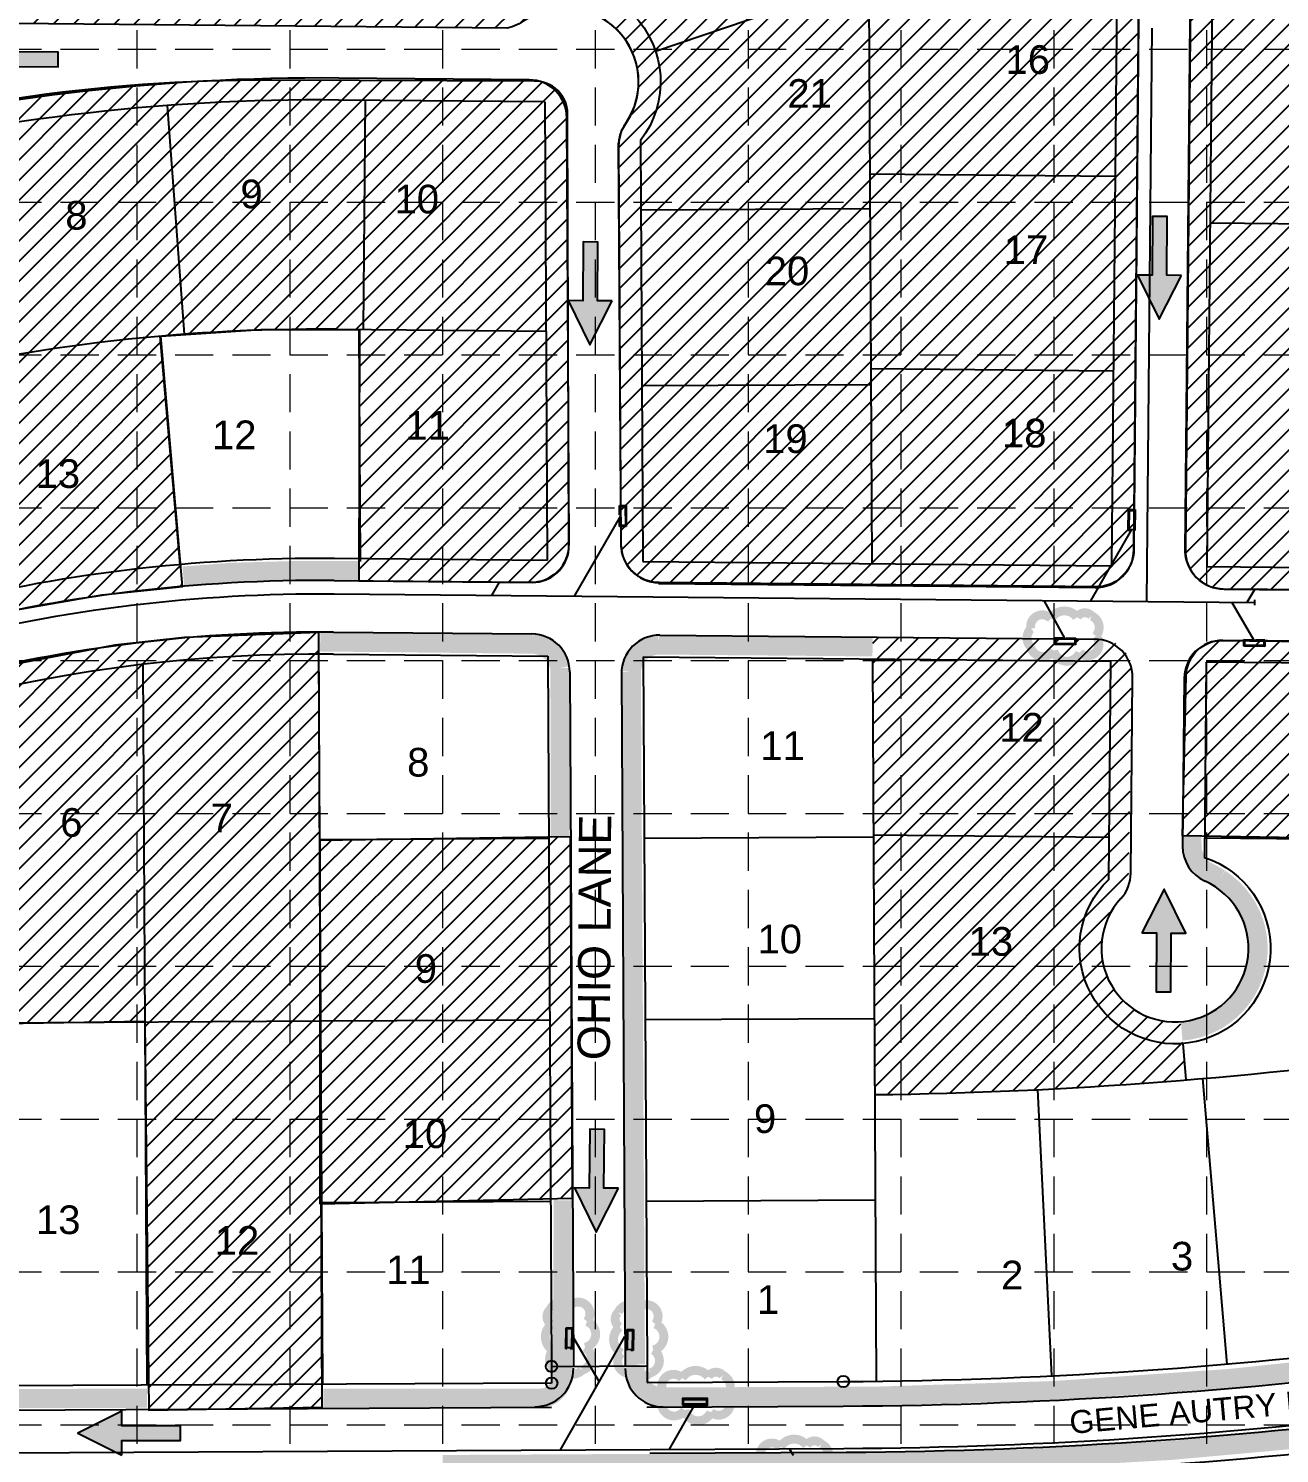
# Model space of a CAD drawing. Header units: feet. Extents: x 715 to 5843, y 11803 to 15011.
# Drawn here: x 3063 to 3718, y 13072 to 13818 of the extents above; entities that cross this region are included whole.
import ezdxf

# ---------------------------------------------------------------- set-up
doc = ezdxf.new("R2010")
doc.units = ezdxf.units.FT
doc.header["$LTSCALE"] = 20
doc.header["$MEASUREMENT"] = 0
for name, pattern in [('HIDDEN', [0.375, 0.25, -0.125]), ('PHANTOM', [2.5, 1.25, -0.25, 0.25, -0.25, 0.25, -0.25]), ('PROPERTY', [2.6, 2, -0.15, 0.1, -0.1, 0.1, -0.15])]:
    doc.linetypes.add(name, pattern=pattern)
doc.layers.get('0').update_dxf_attribs({"linetype": 'CONTINUOUS'})
for name, color, linetype in [('ARROWS', 252, 'CONTINUOUS'), ('BOUNDARY', 6, 'PHANTOM'), ('EROSION BLANKET', 84, 'CONTINUOUS'), ('EXCURB', 1, 'CONTINUOUS'), ('FUTLOTNUMBER', 1, 'CONTINUOUS'), ('GRID', 254, 'HIDDEN'), ('LEGEND', 7, 'CONTINUOUS'), ('LL', 2, 'PROPERTY'), ('LOTNO', 2, 'CONTINUOUS'), ('PC', 7, 'CONTINUOUS'), ('PROPCURB', 3, 'CONTINUOUS'), ('PROPROW', 4, 'PHANTOM'), ('PROW', 4, 'PHANTOM'), ('SODDED LOT', 2, 'CONTINUOUS'), ('STNAME', 4, 'CONTINUOUS'), ('STORM', 5, 'CONTINUOUS'), ('TEXT140', 4, 'CONTINUOUS')]:
    doc.layers.add(name, color=color, linetype=linetype)
doc.styles.get("Standard").update_dxf_attribs({"font": 'ARIAL.TTF'})
pattern_1 = [(45, (0, 0), (-5.303300858899106, 5.303300858899107), [])]

# ---------------------------------------------------------------- blocks, each defined once
blk = doc.blocks.new('PC')
at = {"layer": 'PC'}
blk.add_circle((0, 0), 0.03, dxfattribs=at)
blk = doc.blocks.new('arrow')
blk.add_lwpolyline([(-67.00679329302966, -25.35842018353742), (-59.3270347441985, -25.41938721699262), (-59.57091179542658, -56.1384215279777), (-51.89114823905948, -56.19938584448118), (-51.64727869913713, -25.48035696739953), (-43.96752265407486, -25.54132400085473), (-55.30425519266737, -2.410587189246144), (-67.00678578172392, -25.35840795725562)], close=True)
at = {"color": 254}
for points in [[(-43.96751955730906, -25.54132267721434), (-67.00679354271597, -25.35841771446121), (-55.30425158724847, -2.410596210431322), (-67.00679354271597, -25.35841771446121)], [(-59.57090883123692, -56.13841801592571), (-51.89115083610795, -56.19938633684342), (-59.32703554756517, -25.41938603537892), (-51.64727755243712, -25.48035435629663)]]:
    blk.add_solid(points, dxfattribs=at)

msp = doc.modelspace()

# ---------------------------------------------------------------- hatches: boundary and pattern name
at = {"layer": 'SODDED LOT'}
h = msp.add_hatch(dxfattribs=at)
h.set_pattern_fill('ANSI31', color=256, scale=60, style=0)
h.set_pattern_definition(pattern_1)
edge = h.paths.add_edge_path()
edge.add_line((2348.890139973715, 14089.91231018335), (3627.990990770748, 14078.06944525798))
edge.add_arc((3626.661402512569, 14058.72962431951), 19.38547081885472, 3.6113780607013837, 86.06717576709741, ccw=False)
edge.add_line((3646.008378429542, 14059.95069013949), (3641.459398652987, 13545.14914933552))
edge.add_arc((3621.742323883485, 13545.32337681401), 19.7178445241965, 273.7239330949757, 359.4937261482505, ccw=False)
edge.add_line((3623.022980992042, 13525.64716503301), (3392.853004451063, 13527.84190383049))
edge.add_arc((3393.043719939686, 13547.8429078647), 20.00191327783399, 183.0830791537402, 269.4536843544603, ccw=False)
edge.add_line((3373.07075747956, 13546.76712659496), (3371.586216604213, 13757.58481317569))
edge.add_line((3371.586216604213, 13757.58481317569), (3373.107719655811, 13764.23630523262))
edge.add_line((3373.107719655811, 13764.23630523262), (3377.839517439403, 13772.1364998601))
edge.add_arc((3343.465537584841, 13789.81242140416), 38.65240863741307, 332.7866899775915, 482.307731778854)
edge.add_arc((3309.591938680058, 13838.63644808184), 20.8719508046292, 280.62552635983246, 309.283295481438, ccw=False)
edge.add_line((3313.440502008678, 13818.12238240249), (2352.11212874113, 13827.08739607966))
edge.add_arc((2353.048856153353, 13847.17660570701), 20.11103681306336, 183.6401238124446, 267.330323989883, ccw=False)
edge.add_line((2332.978393116282, 13845.89976774785), (2331.417521398835, 14072.08821357773))
edge.add_arc((2351.532224915507, 14069.87282517872), 20.23633473043252, 104.2490920692789, 173.7149028950437, ccw=False)
edge.add_line((2346.551295289253, 14089.48658523079), (2348.160108791759, 14089.81095180713))
edge.add_line((2348.160108791759, 14089.81095180713), (2348.890139973715, 14089.91231018335))
h = msp.add_hatch(dxfattribs=at)
h.set_pattern_fill('ANSI31', color=256, scale=60, style=0)
h.set_pattern_definition(pattern_1)
edge = h.paths.add_edge_path()
edge.add_line((3783.318802241134, 13116.09709140125), (3763.694293142835, 13276.31183727203))
edge.add_line((3763.694293142835, 13276.31183727203), (3819.297062654441, 13284.15909124068))
edge.add_line((3819.297062654441, 13284.15909124068), (3818.642911097784, 13392.71272582859))
edge.add_line((3818.642911097784, 13392.71272582859), (3666.880013163267, 13395.32849362849))
edge.add_line((3666.880013163267, 13395.32849362849), (3668.842467833238, 13479.03251948378))
edge.add_arc((3687.854077645802, 13478.58678916103), 19.01683420514062, 96.77963729488141, 178.6569370612253, ccw=False)
edge.add_line((3685.609120122193, 13497.47064864216), (3849.909866490525, 13495.7856428735))
edge.add_arc((3849.719570133039, 13477.23031555795), 18.55630309330961, 9.141856019741908, 89.41241694515787, ccw=False)
edge.add_arc((3906.349056093177, 13484.04036948427), 38.50304503449264, 185.7564236737695, 442.5349031322921)
edge.add_line((3911.351456604578, 13522.21707004956), (3688.75165713131, 13524.23089118941))
edge.add_arc((3688.937969682542, 13544.82514145469), 20.5950930164413, 181.9693333349605, 269.48166932503295, ccw=False)
edge.add_line((3668.355040884402, 13544.11739966096), (3671.343750565917, 13859.04380630758))
edge.add_arc((3689.591467515575, 13858.87063210827), 18.24853865870189, 85.78143548123302, 179.4562688083276, ccw=False)
edge.add_line((3690.933854383162, 13877.06972990667), (3938.933625198093, 13874.62763811499))
edge.add_arc((3942.343394368014, 14220.89716637441), 346.2863161125351, 269.43581790384, 284.9172375647481)
edge.add_arc((4036.693366476679, 13866.73273759294), 20.23020445782717, 39.39301264192977, 104.91723756474869, ccw=False)
edge.add_line((4052.327490501368, 13879.57155912711), (4074.935633092173, 13835.4294301833))
edge.add_arc((4741.052597795424, 14176.59257026055), 748.4010280677331, 207.120027838615, 225.3507538985793)
edge.add_arc((3989.932139648128, 13416.2189161528), 320.4067359892878, -0.5623504278128166, 45.35075389857951, ccw=False)
edge.add_arc((5344.984529033945, 13402.9188307541), 1034.710923201909, 179.4376495721872, 188.1189753960126)
edge.add_arc((4291.011566298985, 13252.56011979174), 29.93303049273884, -51.73471997487451, 8.118975396013411, ccw=False)
edge.add_line((4309.549192685372, 13229.05814705672), (4206.079991316692, 13205.57342858707))
edge.add_line((4206.079991316692, 13205.57342858707), (4158.526666317826, 13192.73173506911))
edge.add_line((4158.526666317826, 13192.73173506911), (4157.338913293068, 13195.60938859309))
edge.add_line((4157.338913293068, 13195.60938859309), (4157.412386428769, 13196.92032486063))
edge.add_line((4157.412386428769, 13196.92032486063), (4146.926709605439, 13356.91305115238))
edge.add_line((4146.926709605439, 13356.91305115238), (4013.37213923916, 13321.60430098894))
edge.add_line((4013.37213923916, 13321.60430098894), (3937.764785677566, 13306.15672588187))
edge.add_line((3937.764785677566, 13306.15672588187), (3846.70483595453, 13289.60577550301))
edge.add_line((3846.70483595453, 13289.60577550301), (3875.402525283309, 13127.95794923027))
edge.add_line((3875.402525283309, 13127.95794923027), (3799.243295973181, 13117.47567406618))
edge.add_line((3799.243295973181, 13117.47567406618), (3783.318802241134, 13116.09709140125))
h = msp.add_hatch(dxfattribs=at)
h.set_pattern_fill('ANSI31', color=256, scale=60, style=0)
h.set_pattern_definition(pattern_1)
edge = h.paths.add_edge_path()
edge.add_line((2511.362743873055, 13587.56531888243), (2684.43420480987, 13684.86624589865))
edge.add_arc((2655.125511877673, 13736.99831143466), 59.805950694262, 299.3447327058399, 450.0810345401574)
edge.add_line((2655.040927181581, 13796.80420231402), (2349.679430962147, 13798.82027256683))
edge.add_arc((2349.579187356294, 13783.63700331965), 15.18360015980454, 89.62172493983718, 185.1987077784422)
edge.add_line((2334.458045809617, 13782.2612154951), (2334.458045809617, 13661.42485374783))
edge.add_arc((2513.93151036172, 13661.42485374783), 179.4734645521025, 180, 203.0479549640151)
edge.add_line((2348.784066424174, 13591.16073602598), (2521.008668629082, 13281.64969906898))
edge.add_arc((2537.041900129057, 13290.5712449508), 18.34825586406792, 209.0933525491433, 305.6630060278554)
edge.add_line((2547.739240714283, 13275.66401859386), (2813.53338528431, 13424.82561005794))
edge.add_line((2813.53338528431, 13424.82561005794), (2877.298441110201, 13457.10465677531))
edge.add_line((2877.298441110201, 13457.10465677531), (2824.380561967715, 13576.76923067204))
edge.add_line((2824.380561967715, 13576.76923067204), (2884.075529448077, 13601.45319594272))
edge.add_line((2884.075529448077, 13601.45319594272), (2924.337416557799, 13615.0657914633))
edge.add_line((2924.337416557799, 13615.0657914633), (2969.379983271174, 13628.35715927947))
edge.add_line((2969.379983271174, 13628.35715927947), (3027.446885332203, 13641.64852709565))
edge.add_line((3027.446885332203, 13641.64852709565), (3052.138897513738, 13512.803593135))
edge.add_line((3052.138897513738, 13512.803593135), (3101.251552572641, 13521.48368621693))
edge.add_line((3101.251552572641, 13521.48368621693), (3143.36827914539, 13525.8079889672))
edge.add_line((3143.36827914539, 13525.8079889672), (3131.971971615669, 13656.82294619832))
edge.add_line((3131.971971615669, 13656.82294619832), (3184.340719911837, 13660.34923401285))
edge.add_line((3184.340719911837, 13660.34923401285), (3235.98552845286, 13660.34641644277))
edge.add_line((3235.98552845286, 13660.34641644277), (3235.714196750108, 13528.78895339403))
edge.add_line((3235.714196750108, 13528.78895339403), (3326.374481192019, 13527.97185807145))
edge.add_arc((3326.547095203626, 13547.12413438318), 19.15305415639288, 269.4836234390386, 355.4455929726517)
edge.add_line((3345.639671311445, 13545.60327242859), (3344.955965054345, 13773.27032466117))
edge.add_arc((3327.858305487737, 13773.21897872985), 17.09773666484202, 0.1720642702221875, 91.46042369001015)
edge.add_line((3327.422545015586, 13790.31116150067), (3190.077377510352, 13790.79803266702))
edge.add_arc((3186.893437631134, 12892.61636518739), 898.1873107930475, 89.7968945929506, 107.0501639583779)
edge.add_arc((3371.119024357083, 12291.92313286622), 1526.49569539489, 107.0501639583779, 116.1096944331142)
edge.add_line((2699.321839935561, 13662.64471329838), (2470.413239960631, 13534.10810553704))
edge.add_arc((2458.139898511197, 13570.57241371006), 38.47441592631453, 34.71315733223929, 288.60246425798414, ccw=False)
edge.add_arc((2504.330993590137, 13606.47059956226), 20.19401959216803, 223.8435427741522, 281.6312338150191)
edge.add_line((2508.402348045776, 13586.69125427013), (2510.379204051962, 13587.30368031363))
edge.add_line((2510.379204051962, 13587.30368031363), (2511.362743873055, 13587.56531888243))
h = msp.add_hatch(dxfattribs=at)
h.set_pattern_fill('ANSI31', color=256, scale=60, style=0)
h.set_pattern_definition(pattern_1)
edge = h.paths.add_edge_path()
edge.add_line((2941.669969917493, 13295.87921885897), (2882.980275867441, 13429.4169393619))
edge.add_line((2882.980275867441, 13429.4169393619), (2855.640109884647, 13416.80250511469))
edge.add_line((2855.640109884647, 13416.80250511469), (2559.842792977528, 13251.45834820167))
edge.add_arc((2569.259801728291, 13234.61151204022), 19.30015394919524, 119.2042246931498, 198.9878033711381)
edge.add_line((2551.009810490563, 13228.33188129586), (2593.07160141784, 13153.06576107344))
edge.add_arc((2422.683489437205, 13057.84590489587), 195.1894713215952, -7.494349082810572, 29.198247106536712, ccw=False)
edge.add_arc((2631.176475035884, 13030.41820180835), 15.09986255083009, 172.5056509171876, 251.0294181727263)
edge.add_arc((2640.004773711225, 13235.02067640843), 219.3128394330803, 266.408838618391, 294.9232923113434)
edge.add_line((2732.424194867504, 13036.1318327461), (2768.794976295932, 13048.89166843864))
edge.add_line((2768.794976295932, 13048.89166843864), (2820.258358081715, 13064.29087525937))
edge.add_line((2820.258358081715, 13064.29087525937), (2854.807276474952, 13072.64726908419))
edge.add_line((2854.807276474952, 13072.64726908419), (2920.57092191626, 13084.64784378734))
edge.add_line((2920.57092191626, 13084.64784378734), (2948.755352134365, 13089.0828226675))
edge.add_line((2948.755352134365, 13089.0828226675), (2993.338128927942, 13092.91422366283))
edge.add_line((2993.338128927942, 13092.91422366283), (3032.817230091438, 13093.65193271269))
edge.add_line((3032.817230091438, 13093.65193271269), (3027.961723701679, 13296.68501918571))
edge.add_line((3027.961723701679, 13296.68501918571), (3123.621227084332, 13298.34093477909))
edge.add_line((3123.621227084332, 13298.34093477909), (3125.691748178047, 13094.66489858673))
edge.add_line((3125.691748178047, 13094.66489858673), (3216.381925732996, 13096.32081418011))
edge.add_line((3216.381925732996, 13096.32081418011), (3215.553679694109, 13297.09900426293))
edge.add_line((3215.553679694109, 13297.09900426293), (3214.776082741089, 13501.64777042914))
edge.add_line((3214.776082741089, 13501.64777042914), (3144.377350317111, 13499.16390939684))
edge.add_line((3144.377350317111, 13499.16390939684), (3107.935652648193, 13495.02415748667))
edge.add_line((3107.935652648193, 13495.02415748667), (3041.678000013038, 13482.60487704064))
edge.add_line((3041.678000013038, 13482.60487704064), (3007.306861039237, 13473.91138814308))
edge.add_line((3007.306861039237, 13473.91138814308), (3028.069376510022, 13297.2524876856))
edge.add_line((3028.069376510022, 13297.2524876856), (2942.486108305558, 13296.68202860694))
edge.add_line((2942.486108305558, 13296.68202860694), (2941.669969917493, 13295.87921885897))
h = msp.add_hatch(dxfattribs=at)
h.set_pattern_fill('ANSI31', color=256, scale=60, style=0)
h.set_pattern_definition(pattern_1)
edge = h.paths.add_edge_path()
edge.add_line((3638.772104790844, 13367.45124693354), (3640.318948189488, 13481.47809616477))
edge.add_arc((3623.767342570268, 13481.6959505356), 16.5530392708128, 359.2459090948311, 456.8019455454691)
edge.add_line((3621.806838910248, 13498.13248102413), (3504.732059751957, 13499.47006062977))
edge.add_line((3504.732059751957, 13499.47006062977), (3505.908795566495, 13259.76793081836))
edge.add_line((3505.908795566495, 13259.76793081836), (3591.043591872571, 13262.448453299))
edge.add_line((3591.043591872571, 13262.448453299), (3669.328428327477, 13267.57554108171))
edge.add_line((3669.328428327477, 13267.57554108171), (3665.952273819858, 13297.61372982821))
edge.add_line((3665.952273819858, 13297.61372982821), (3654.473243210021, 13298.62627553829))
edge.add_arc((3664.377846639082, 13337.08927397285), 39.71779724083427, 130.1425785184681, 255.5595021578512, ccw=False)
h = msp.add_hatch(dxfattribs=at)
h.set_pattern_fill('ANSI31', color=256, scale=60, style=0)
h.set_pattern_definition(pattern_1)
h.paths.add_polyline_path([(3215.273549263744, 13202.7255325576), (3347.44856186361, 13205.57728420928), (3346.497660057765, 13394.74468816526), (3215.273549263744, 13392.84352039747)])

# ---------------------------------------------------------------- linework, layer by layer
at = {"layer": 'BOUNDARY', "color": 7, "linetype": 'Continuous'}
for p, q in [((3336.540659225075, 13117.59914226084), (3386.539952373537, 13117.86500811835)), ((3336.540659225074, 13117.59914226084), (3336.587185750139, 13108.84926595986)), ((3386.539952373537, 13117.86500811835), (3386.586478898601, 13109.11513181737))]:
    msp.add_line(p, q, dxfattribs=at)
for points in [[(3386.5864788986, 13109.11513181737), (3489.345207569712, 13109.66154029226, 0.06599101521495991), (4140.227876954015, 13199.4663915705, -0.001660633795118424), (4155.322571224649, 13203.5721964622)], [(3386.444275168251, 13096.25389344217), (3489.203003839363, 13096.80030191706, 0.06599101521495991), (4140.085673223666, 13186.60515319529, -0.001660633795118424), (4155.180367494299, 13190.710958087)], [(3388.051292289376, 13072.11899033934), (3490.810020960488, 13072.66539881423, 0.06599101521495991), (4141.692690344791, 13162.47025009246, -0.001660633795118424), (4156.787384615424, 13166.57605498417)], [(3336.587185750139, 13108.84926595986), (3050.121235585343, 13107.32601411583, 0.0933221234620989), (2715.879549191004, 13042.55150198337, -0.1143986616178532), (2626.553479126938, 13029.07669432578)], [(3336.44498201979, 13095.98802758466), (3049.979031854994, 13094.46477574063, 0.0933221234620989), (2715.737345460655, 13029.69026360817, -0.1143986616178532), (2626.411275396589, 13016.21545595058)]]:
    msp.add_lwpolyline(points, format="xyb", dxfattribs=at)
at = {"layer": 'EROSION BLANKET', "const_width": 10}
for points in [[(3235.713595127709, 13534.18170837645), (3204.083974231493, 13534.18170837645), (3168.804836649295, 13533.20880637167), (3143.744443551484, 13531.26300236212)], [(3032.793954824803, 13100.73518031076), (3124.759459065222, 13100.89934084108)]]:
    msp.add_lwpolyline(points, dxfattribs=at)
for points in [[(3341.041659309223, 13394.73939904248), (3341.173038600995, 13438.74022931844), (3340.906031059247, 13483.11095217147, 0.3585546477032627), (3326.327253833551, 13495.62961375155), (3215.409628730522, 13496.77888575699)], [(3504.619706768608, 13494.20713631067), (3392.525270648235, 13495.1702015357, 0.3803749882278501), (3378.306150814016, 13481.31304587548), (3380.475488387056, 13118.61009203989, 0.4613796813748716), (3394.934918768988, 13101.55882524799), (3506.80630338427, 13101.98657687376, 0.02758968140167956), (3782.948842066049, 13120.89899699523, 2.669250016800374)], [(3671.718185307604, 13395.13697300978), (3671.979327030946, 13387.04412084934), (3674.416687383535, 13381.73591768479), (3677.81156738838, 13377.55896890649), (3682.251014286594, 13375.38345878901), (3686.516366702584, 13372.85987990481, -0.7195662745006607), (3666.459140692517, 13293.08967618874, -2.564499607283055)], [(3217.084959109714, 13100.86320674061), (3330.070360404257, 13100.86320674061, 0.4523799386543902), (3342.250957936209, 13114.71934906423), (3342.670965574755, 13204.57442698578)], [(3279.583674984751, 13066.21095040531), (3503.529679782579, 13067.4272756355, 0.02541624214589223), (3739.464289363714, 13080.71328018231, 18.66075803739428)]]:
    msp.add_lwpolyline(points, format="xyb", dxfattribs=at)
at = {"layer": 'EXCURB', "color": 7}
for p, q in [((3641.418185204932, 13545.03815373165), (3644.333103633762, 13858.00324720038)), ((3671.331932607802, 13857.75178342446), (3668.41701417897, 13544.78668995574)), ((3324.752425418026, 13790.99807940266), (3225.168541506107, 13791.92559146226)), ((3345.75176186445, 13548.0845757246), (3344.565873213772, 13771.1052931723)), ((3371.644174134281, 13756.45164142693), (3372.756592962485, 13547.24781354096)), ((3222.719098059236, 13528.93699812255), (3325.565775141427, 13527.97909680824)), ((3392.57004075823, 13527.3550273106), (3621.23278316793, 13525.22529062193)), ((3688.229877288692, 13524.60128791873), (3906.542492701051, 13522.56795104127)), ((3222.467634283386, 13501.93816914852), (3326.29461245254, 13500.97113743032)), ((3393.298878069347, 13500.34706793269), (3620.981319392013, 13498.2264616479)), ((3848.414354708505, 13496.1081783), (3687.978413512776, 13497.6024589447)), ((3346.108060248285, 13481.07835119996), (3348.040496649221, 13117.66029140806)), ((3373.112891346322, 13480.24158901632), (3375.040114949391, 13117.80385897112)), ((3639.84121686098, 13375.72430937822), (3640.794182501735, 13478.04105961089)), ((3667.793011475774, 13477.78959583497), (3666.974692267623, 13389.92938508843))]:
    msp.add_line(p, q, dxfattribs=at)
for centre, radius, start, end in [((3343.649269009954, 13790.00595067121), 38.50000000000043, 325.1269492195439, 124.6440816264466), ((3215.049452893913, 12705.47271441437), 1086.499999999996, 89.46636957928935, 119.3004750577553), ((3324.566155954387, 13770.9989468293), 20, 0.3046612667091169, 89.46636957928878), ((3391.643891393665, 13756.55798776993), 20, 145.1269492195453, 180.3046612667132), ((3325.752044605065, 13547.9782293816), 20, 269.4663695792928, 0.3046612667091551), ((3621.41905263157, 13545.22442319529), 20, 269.4663695792871, 359.4663695792847), ((3688.416146752332, 13544.6004204921), 20, 179.4663695792841, 269.4663695792861), ((3215.049452893905, 12705.47271441436), 823.5000000000028, 89.46636957928999, 119.3004750577553), ((3215.049452893913, 12705.47271441436), 796.5000000000025, 89.46636957928791, 119.3004750577555), ((3326.1083429889, 13480.97200485696), 20, 0.3046612667088625, 89.46636957928811), ((3393.112608605707, 13480.34793535933), 20, 89.46636957928654, 180.3046612667089), ((3620.795049928373, 13478.22732907453), 20, 359.4663695792837, 89.46636957928663), ((3687.792144049136, 13477.60332637133), 20, 89.46636957928607, 179.4663695792847), ((3686.973824840986, 13389.74311562479), 20, 179.4663695792915, 245.7812845690734), ((3619.842084287618, 13375.91057884186), 20, 317.5044807509321, 359.4663695792863), ((3662.975899134065, 13336.39192480617), 38.49999999999986, 137.5044807509325, 65.78128456907426), ((3327.991584870247, 13116.4951305918), 20, 269.4663695792913, 0.3046612667496206)]:
    msp.add_arc(centre, radius, start, end, dxfattribs=at)
at = {"layer": 'GRID', "color": 252, "linetype": 'HIDDEN', "lineweight": 0, "ltscale": 4}
for p, q in [((3119.454675660989, 14927.00815858401), (3119.454675660989, 12126.65482714469)), ((3199.454675660988, 14927.00815858401), (3199.454675660988, 12126.65482714469)), ((3279.454675660986, 14927.00815858401), (3279.454675660986, 12126.65482714469)), ((3359.454675660984, 14927.00815858401), (3359.454675660984, 12126.65482714469)), ((3439.454675660983, 14927.00815858401), (3439.454675660983, 12126.65482714469)), ((3519.454675660981, 14927.00815858401), (3519.454675660981, 12126.65482714469)), ((3599.454675660979, 14927.00815858401), (3599.454675660979, 12126.65482714469)), ((3679.454675660977, 14927.00815858401), (3679.454675660977, 12126.65482714469)), ((799.4546756610386, 13807.00815858403), (5759.454675660932, 13807.00815858403)), ((799.4546756610386, 13727.00815858403), (5759.454675660932, 13727.00815858403)), ((799.4546756610386, 13647.00815858404), (5759.454675660932, 13647.00815858404)), ((799.4546756610386, 13567.00815858404), (5759.454675660932, 13567.00815858404)), ((799.4546756610386, 13487.00815858404), (5759.454675660932, 13487.00815858404)), ((799.4546756610386, 13407.00815858404), (5759.454675660932, 13407.00815858404)), ((799.4546756610386, 13327.00815858404), (5759.454675660932, 13327.00815858404)), ((799.4546756610386, 13247.00815858405), (5759.454675660932, 13247.00815858405)), ((799.4546756610386, 13167.00815858405), (5759.454675660932, 13167.00815858405)), ((799.4546756610386, 13087.00815858405), (5759.454675660932, 13087.00815858405))]:
    msp.add_line(p, q, dxfattribs=at)
at = {"layer": 'LEGEND', "color": 170, "ltscale": 100}
for points, const_width in [([(3598.030730993467, 13508.94767599805, 0.5205670505517462), (3598.030730993467, 13508.94767599805, 0.7651954600696135), (3587.509933319718, 13503.65138690426, 0.4178788784126488), (3587.444761119891, 13494.12211770131, 0.6649002420699669), (3599.467592673546, 13492.28676651513, 0.744833174426672), (3613.027703407895, 13491.14826933699, 0.9756416855879776), (3621.47500953897, 13499.87423829052, 0.5205670505517462), (3619.371616562287, 13510.38631166408, 0.5205670505517462), (3611.659172568558, 13509.68550593952, 0.5402640007904789), (3598.030730993467, 13508.94767599805)], 4.651067647175675), ([(3337.444806935997, 13125.89191041464, 0.5205670505517462), (3337.444806935997, 13125.89191041464, 0.7651954600696135), (3342.862404163841, 13115.43306238372, 0.4178788784126488), (3352.391789841826, 13115.47809079899, 0.6649002420699669), (3354.087986550217, 13127.52134240603, 0.744833174426672), (3355.069598783439, 13141.09371199929, 0.9756416855879776), (3346.246528831623, 13149.4395463899, 0.5205670505517462), (3335.759481937779, 13147.2147326737, 0.5205670505517462), (3336.54942733395, 13139.51090847457, 0.5402640007904789), (3337.444806935997, 13125.89191041464)], 4.651067647175674), ([(3373.164181709969, 13124.55482511953, 0.5205670505517462), (3373.164181709969, 13124.55482511953, 0.7651954600696135), (3378.581778937813, 13114.09597708862, 0.4178788784126488), (3388.111164615798, 13114.14100550389, 0.6649002420699669), (3389.80736132419, 13126.18425711093, 0.744833174426672), (3390.788973557411, 13139.75662670419, 0.9756416855879776), (3381.965903605595, 13148.1024610948, 0.5205670505517462), (3371.478856711751, 13145.87764737859, 0.5205670505517462), (3372.268802107922, 13138.17382317947, 0.5402640007904789), (3373.164181709969, 13124.55482511953)], 4.651067647175674), ([(3404.925958537018, 13111.43090042717, 0.5205670505517462), (3404.925958537018, 13111.43090042717, 0.7651954600696135), (3394.405160863269, 13106.13461133338, 0.4178788784126488), (3394.339988663442, 13096.60534213043, 0.6649002420699669), (3406.362820217098, 13094.76999094425, 0.744833174426672), (3419.922930951447, 13093.63149376611, 0.9756416855879776), (3428.370237082521, 13102.35746271964, 0.5205670505517462), (3426.266844105839, 13112.86953609321, 0.5205670505517462), (3418.55440011211, 13112.16873036864, 0.5402640007904789), (3404.925958537018, 13111.43090042717)], 4.651067647175675), ([(3456.488796025933, 13075.46852343673, 0.5205670505517462), (3456.488796025933, 13075.46852343673, 0.7651954600696135), (3445.967998352184, 13070.17223434294, 0.4178788784126488), (3445.902826152357, 13060.64296513999, 0.6649002420699669), (3457.925657706012, 13058.80761395381, 0.744833174426672), (3471.485768440361, 13057.66911677567, 0.9756416855879776), (3479.933074571435, 13066.3950857292, 0.5205670505517462), (3477.829681594753, 13076.90715910276, 0.5205670505517462), (3470.117237601024, 13076.2063533782, 0.5402640007904789), (3456.488796025933, 13075.46852343673)], 4.651067647175675)]:
    msp.add_lwpolyline(points, format="xyb", close=True, dxfattribs=dict(at, const_width=const_width))
at = {"layer": 'LL', "color": 7, "linetype": 'Continuous'}
for p, q in [((3502.128277612374, 13947.85289716246), (3504.308611005999, 13537.81480678778)), ((3391.009068471923, 13806.03871072437), (3502.681337790269, 13843.84323521378)), ((3135.378746164808, 13777.51636020929), (3144.272220404336, 13657.84637184148)), ((3239.025571986155, 13780.29602999094), (3237.907955204314, 13660.30123455076)), ((3503.223762195513, 13741.83375907178), (3631.739467982341, 13740.63677957786)), ((3383.322584739663, 13722.92994198778), (3503.320888295971, 13723.5680200458)), ((3681.51357899853, 13716.1509890635), (3925.540808839014, 13713.87316583633)), ((3223.943819782738, 13660.43129479241), (3333.659641440066, 13659.40941510948)), ((3235.653402179661, 13660.32223318064), (3236.299173228191, 13538.87716962641)), ((3142.131891368868, 13537.28280645535), (3131.652720850299, 13656.82437656903)), ((3503.635536431815, 13639.8254997894), (3630.78949371777, 13638.64120345372)), ((3383.811777917481, 13630.93124259461), (3503.810081473789, 13631.56932065263)), ((3214.556248511487, 13490.47255947768), (3216.588882193831, 13108.21118790183)), ((3504.574505322294, 13487.81016162013), (3506.584466377754, 13109.81265201085)), ((3122.584005503635, 13485.00792275258), (3124.590182800661, 13107.72199472402)), ((3335.07175036233, 13393.84523690609), (3215.073446806021, 13393.20715884807)), ((3385.071043510792, 13394.1111027636), (3505.069347067099, 13394.74918082163)), ((3505.063750864279, 13395.80161451166), (3628.517006261351, 13394.65178605869)), ((3678.514837694757, 13394.1861123996), (3818.508765708291, 13392.88222615411)), ((3385.576188640062, 13299.11244578152), (3505.57449219637, 13299.75052383955)), ((3215.578591935292, 13298.20850186599), (2909.536493873726, 13296.58115596344)), ((3335.5768954916, 13298.84657992401), (3215.578591935293, 13298.20850186599)), ((3667.07348010283, 13286.56010936458), (3668.638220226084, 13267.53087196074)), ((3598.536162107151, 13112.62847862635), (3591.187107262371, 13262.44834177169)), ((3690.322003519669, 13118.82545718336), (3677.465798190137, 13268.27350161528)), ((3336.08204062087, 13203.84792294194), (3216.083737064562, 13203.20984488391)), ((3386.081333769332, 13204.11378879945), (3506.07963732564, 13204.75186685747))]:
    msp.add_line(p, q, dxfattribs=at)
for centre, radius, start, end in [((3215.049452893909, 12705.47271441436), 955, 89.46636957928766, 119.3004750577553), ((3476.051914694161, 15609.62619771535), 2350, 270.7249922053718, 285.4067909748321)]:
    msp.add_arc(centre, radius, start, end, dxfattribs=at)
at = {"layer": 'PROPCURB', "color": 7}
for p, q in [((3348.041825978509, 13117.41029494233), (3348.041825978509, 13117.41029494232)), ((3375.041444278678, 13117.55386250538), (3375.041444278678, 13117.55386250538))]:
    msp.add_line(p, q, dxfattribs=at)
for centre in [(3392.880197786471, 13547.81056636311), (3395.119738051653, 13116.32746757331)]:
    msp.add_arc(centre, 20, 179.4663695793176, 269.4663695792913, dxfattribs=at)
at = {"layer": 'PROPROW', "color": 7, "linetype": 'Continuous'}
for p, q in [((3629.839519453202, 13536.64562732957), (3634.775660239682, 14066.62264052365)), ((3679.837350886607, 13536.17995367047), (3682.910599976127, 13866.14448339501)), ((3333.021495080956, 13779.42056351183), (3334.297787799176, 13539.39826670713)), ((3384.3009710953, 13538.93254320144), (3629.839519453201, 13536.64562732956)), ((3222.360529341792, 13490.43866791884), (3334.563682115471, 13489.39362153949)), ((3334.563682115471, 13489.39362153949), (3336.540659225075, 13117.59914226084)), ((3384.566865411597, 13488.92789803379), (3386.539952373537, 13117.86500811835)), ((3384.566865411597, 13488.92789803379), (3629.3738457941, 13486.64779589616))]:
    msp.add_line(p, q, dxfattribs=at)
for points in [[(2344.59628895147, 13838.62880310177), (3313.125921382778, 13829.60803710148, -0.8806537296692124), (3383.129060135086, 13759.3245867394), (3384.3009710953, 13538.93254320144)], [(3333.021495080957, 13779.42056351183), (3225.061436564543, 13780.42609023258, 0.1309161701578676), (2688.955544379334, 13642.94282029713), (2482.428493700219, 13527.04299306643)], [(3334.297787799177, 13539.39826670713), (3222.826203000866, 13540.43649935223, 0.1309161701578676), (2806.409068140727, 13433.64716875121), (2534.477126353513, 13281.04311534507)], [(3679.837350886607, 13536.17995367046), (3906.649597642645, 13534.06745227095, -2.414213562373064), (3856.186092550139, 13484.53529449665), (3679.371677227504, 13486.18212223706)], [(3222.360529341767, 13490.43866791882, 0.1309161701578676), (2830.878552257684, 13390.04390801248), (2558.946610470469, 13237.43985460633)], [(3679.371677227504, 13486.18212223706), (3678.419472922572, 13383.9471140986, -3.612946488498604), (3628.309974641435, 13372.42348984394), (3629.373845794099, 13486.64779589616)]]:
    msp.add_lwpolyline(points, format="xyb", dxfattribs=at)
at = {"layer": 'PROW', "color": 7, "linetype": 'Continuous'}
msp.add_arc((3476.051914694161, 15609.62619771535), 2550, 270.3046612667101, 285.4067909748321, dxfattribs=at)
at = {"layer": 'SODDED LOT'}
for points, format in [([(2348.890139973715, 14089.91231018335), (3627.990990770748, 14078.06944525798, -0.3761531747941951), (3646.008378429542, 14059.95069013949), (3641.459398652987, 13545.14914933552, -0.3927506082217249), (3623.022980992042, 13525.64716503301), (3392.853004451063, 13527.84190383049, -0.395779651570854), (3373.07075747956, 13546.76712659496), (3371.586216604213, 13757.58481317569), (3373.107719655811, 13764.23630523262), (3377.839517439403, 13772.1364998601, 0.7640119658314434), (3322.807123565144, 13822.48103973528, -0.1256989242978739), (3313.440502008678, 13818.12238240249), (2352.11212874113, 13827.08739607966, -0.3823138981978761), (2332.978393116282, 13845.89976774785), (2331.417521398835, 14072.08821357773, -0.3127381095780803), (2346.551295289253, 14089.48658523079), (2348.160108791759, 14089.81095180713)], "xyb"), ([(3638.772104790844, 13367.45124693354, 0, 0, 0), (3640.318948189488, 13481.47809616477, 0, 0, 0.4533888386045821), (3621.806838910248, 13498.13248102413, 0, 0, 0), (3504.732059751957, 13499.47006062977, 0, 0, 0), (3505.908795566495, 13259.76793081836, 0, 0, 0), (3591.043591872571, 13262.448453299, 0, 0, 0), (3669.328428327477, 13267.57554108171, 0, 0, 0), (3665.952273819858, 13297.61372982821, 0, 0, 0), (3654.473243210021, 13298.62627553829, 0, 0, -0.6093066858871742), (3638.772104790844, 13367.45124693354, 16.23427473002181, 16.23427473002181, -2.220250228245106), (3638.772104790844, 13367.45124693354, 16.23427473002181, 16.23427473002181, 3.713730005734571)], "xyseb")]:
    msp.add_lwpolyline(points, format=format, close=True, dxfattribs=at)
for points in [[(3911.351456604578, 13522.21707004956), (3688.75165713131, 13524.23089118941, -0.4015531706221761), (3668.355040884402, 13544.11739966096), (3671.343750565917, 13859.04380630758, -0.4331263644323608), (3690.933854383162, 13877.06972990667), (3938.933625198093, 13874.62763811499, 0.06765336997027353)], [(3052.138897513738, 13512.803593135), (3101.251552572641, 13521.48368621693), (3143.36827914539, 13525.8079889672), (3131.971971615669, 13656.82294619832), (3184.340719911837, 13660.34923401285), (3235.98552845286, 13660.34641644277), (3235.714196750108, 13528.78895339403), (3326.374481192019, 13527.97185807145, 0.3937188008935149), (3345.639671311445, 13545.60327242859), (3344.955965054345, 13773.27032466117, 0.420815033783014), (3327.422545015586, 13790.31116150067), (3190.077377510352, 13790.79803266702, 0.07542412731621674), (2923.536957953547, 13751.32691588621, 0.03955026134631653)], [(3818.642911097784, 13392.71272582859), (3666.880013163267, 13395.32849362849), (3668.842467833238, 13479.03251948378, -0.3732745800374153), (3685.609120122193, 13497.47064864216), (3849.909866490525, 13495.7856428735, -0.365307746213503)]]:
    msp.add_lwpolyline(points, format="xyb", dxfattribs=at)
msp.add_lwpolyline([(3027.961723701679, 13296.68501918571), (3123.621227084332, 13298.34093477909), (3125.691748178047, 13094.66489858673), (3216.381925732996, 13096.32081418011), (3215.553679694109, 13297.09900426293), (3214.776082741089, 13501.64777042914), (3144.377350317111, 13499.16390939684), (3107.935652648193, 13495.02415748667), (3041.678000013038, 13482.60487704064)], dxfattribs=at)
msp.add_lwpolyline([(3215.273549263744, 13202.7255325576), (3347.44856186361, 13205.57728420928), (3346.497660057765, 13394.74468816526), (3215.273549263744, 13392.84352039747)], close=True, dxfattribs=at)
at = {"layer": 'STORM', "color": 5}
for p, q in [((3648.166417829693, 13517.97413044534), (3650.960407004939, 13817.95545230083)), ((3372.160284372258, 13568.24631398509), (3375.660273208036, 13568.25515420191)), ((3372.172577585305, 13563.37922652561), (3372.160284372258, 13568.24631398509)), ((3372.661545665485, 13567.7475784681), (3375.161537691039, 13567.75389290868)), ((3372.686803427832, 13557.74761036587), (3372.661545665485, 13567.7475784681)), ((3375.161537691039, 13567.75389290868), (3375.186795453383, 13557.75392480646)), ((3375.660273208036, 13568.25515420191), (3375.688056746614, 13557.25518928946)), ((3372.188067910834, 13557.24634907265), (3372.18013122589, 13560.38861461452)), ((3638.511450050749, 13555.06566043788), (3638.613898255749, 13566.06518335323)), ((3638.613898255749, 13566.06518335323), (3642.113746456087, 13566.03258619709)), ((3639.016085101678, 13555.56098201563), (3639.109219833491, 13565.56054830231)), ((3639.109219833491, 13565.56054830231), (3641.60911140516, 13565.53726461935)), ((3641.60911140516, 13565.53726461935), (3641.515976673343, 13555.53769833267)), ((3642.113746456087, 13566.03258619709), (3642.01129825109, 13555.03306328174)), ((3375.688056746614, 13557.25518928946), (3372.188067910834, 13557.24634907265)), ((3375.186795453383, 13557.75392480646), (3372.686803427832, 13557.74761036587)), ((3639.118813808156, 13555.06000352647), (3638.511450050749, 13555.06566043788)), ((3641.515976673343, 13555.53769833267), (3639.016085101678, 13555.56098201563)), ((3642.01129825109, 13555.03306328174), (3640.840480423423, 13555.04396813514)), ((3704.658267871004, 13518.84510851102), (3704.632198993562, 13516.05107888088)), ((3599.954289770435, 13495.42217469872), (3599.986886926575, 13498.92202289906)), ((3610.953812685786, 13495.31972649371), (3599.954289770435, 13495.42217469872)), ((3599.986886926575, 13498.92202289906), (3604.344019989756, 13498.88144109704)), ((3600.458924821362, 13495.91749627646), (3600.482208504319, 13498.41738784813)), ((3610.458491108043, 13495.82436154464), (3600.458924821362, 13495.91749627646)), ((3600.482208504319, 13498.41738784813), (3610.481774790996, 13498.32425311631)), ((3606.065744326022, 13498.8654051681), (3610.986409841925, 13498.81957469405)), ((3610.481774790996, 13498.32425311631), (3610.458491108043, 13495.82436154464)), ((3610.986409841925, 13498.81957469405), (3610.953812685786, 13495.31972649371)), ((3698.949996008582, 13494.5001408537), (3698.982593164721, 13497.99998905404)), ((3709.949518923932, 13494.39769264869), (3698.949996008582, 13494.5001408537)), ((3698.982593164721, 13497.99998905404), (3703.306932784152, 13497.95971268612)), ((3699.454631059508, 13494.99546243144), (3699.477914742466, 13497.49535400311)), ((3709.454197346189, 13494.90232769962), (3699.454631059508, 13494.99546243144)), ((3699.477914742466, 13497.49535400311), (3709.477481029142, 13497.40221927129)), ((3705.056865787575, 13497.94341402513), (3709.982116080071, 13497.89754084903)), ((3709.477481029142, 13497.40221927129), (3709.454197346189, 13494.90232769962)), ((3709.982116080071, 13497.89754084903), (3709.949518923932, 13494.39769264869)), ((3344.020777642721, 13126.84215313796), (3344.12322584772, 13137.84167605331)), ((3344.12322584772, 13137.84167605331), (3347.623074048059, 13137.80907889717)), ((3344.525412693649, 13127.33747471571), (3344.618547425463, 13137.33704100239)), ((3344.618547425463, 13137.33704100239), (3347.118438997131, 13137.31375731943)), ((3347.118438997131, 13137.31375731943), (3347.025304265315, 13127.31419103276)), ((3375.810467153308, 13125.86218002123), (3375.912915358308, 13136.86170293658)), ((3375.912915358308, 13136.86170293658), (3379.412763558646, 13136.82910578044)), ((3376.315102204237, 13126.35750159897), (3376.40823693605, 13136.35706788565)), ((3376.40823693605, 13136.35706788565), (3378.90812850772, 13136.33378420269)), ((3378.90812850772, 13136.33378420269), (3378.814993775903, 13126.33421791602)), ((3379.412763558646, 13136.82910578044), (3379.310315353649, 13125.82958286509)), ((3347.961235492956, 13132.56631140066), (3361.480264515262, 13109.52449897359)), ((3344.628141400128, 13126.83649622655), (3344.020777642721, 13126.84215313796)), ((3347.025304265315, 13127.31419103276), (3344.525412693649, 13127.33747471571)), ((3347.520625843061, 13126.80955598182), (3346.349808015394, 13126.82046083522)), ((3378.814993775903, 13126.33421791602), (3376.315102204237, 13126.35750159897)), ((3379.310315353649, 13125.82958286509), (3378.139497525982, 13125.84048771848)), ((3411.618815396931, 13097.74807599312), (3398.095924912232, 13074.17583725417)), ((3463.213562661475, 13071.02204380087), (3461.186180136152, 13074.51131289291))]:
    msp.add_line(p, q, dxfattribs=at)
for points in [[(3372.674174546659, 13562.74759441699), (3348.475716251761, 13520.76541281901)], [(3640.26603088751, 13555.54934017415), (3618.787248008613, 13518.24776442344)], [(3309.066490768401, 13528.13276911574), (3305.053073676396, 13521.16984597694)], [(3704.729161661717, 13524.44761561123), (3700.645406917611, 13517.48534758868)], [(3605.481991647658, 13498.37082048222), (3594.3976120569, 13518.47492649612)], [(3704.477697885804, 13497.4487866372), (3692.645753888266, 13517.55985537414)], [(3341.228377741475, 13073.87345019545), (3361.480264515262, 13109.52449897359), (3374.957979522033, 13133.25042043914)]]:
    msp.add_lwpolyline(points, dxfattribs=at)
for points in [[(2478.183638076482, 13228.23805952415), (2815.462777264008, 13417.51396227788, -0.1309161701578727), (3222.653903747022, 13521.93730172187), (3704.645233432283, 13517.44809369595)], [(2529.312074462779, 12935.13263499974), (2586.681924020903, 12980.0448021688, -0.1808257856152237), (2630.087497814485, 12993.77729528219, 0.1076380381918225), (2728.781371621471, 13010.01624452361, -0.09332212346207777), (3050.307341685613, 13072.32650891191), (3489.531313669944, 13074.66203508834, 0.06279628178625414), (4118.371171750097, 13157.35154506832)]]:
    msp.add_lwpolyline(points, format="xyb", dxfattribs=at)
for points in [[(3405.118815396933, 13097.24807599312), (3418.118815396932, 13097.24807599312), (3418.11881539693, 13100.74807599312), (3405.118815396924, 13100.74807599312)], [(3405.61881539693, 13100.24807599312), (3417.61881539693, 13100.24807599312), (3417.61881539693, 13097.74807599312), (3405.618815396931, 13097.74807599312)]]:
    msp.add_lwpolyline(points, close=True, dxfattribs=at)

# ---------------------------------------------------------------- block references
at = {"color": 7, "xscale": 100, "yscale": 100, "zscale": 100}
for p in [(3336.540659225075, 13117.59914226084), (3489.345207569711, 13109.66154029226), (3336.587185750139, 13108.84926595986)]:
    msp.add_blockref('PC', p, dxfattribs=at)
at = {"layer": 'ARROWS'}
for p, rotation in [((3021.766382003853, 13857.06808216074), 90.3674250865926), ((3599.351241888756, 13663.25286801635), 180), ((3301.230196060003, 13649.91760542422), 180), ((3304.632107526653, 13185.47308583657), 180), ((3085.813072316111, 13137.97741180168), 90.36742508659248)]:
    msp.add_blockref('arrow', p, dxfattribs=dict(at, rotation=rotation))
msp.add_blockref('arrow', (3712.667918139123, 13369.85513468037), dxfattribs=at)

# ---------------------------------------------------------------- texts
at = {"layer": 'FUTLOTNUMBER', "color": 7}
for s, p in [('16', (3574.20561400816, 13794.10456744681)), ('21', (3460.023540782639, 13776.34689307597))]:
    msp.add_text(s, height=15, dxfattribs=at).set_placement(p)
at = {"layer": 'LOTNO', "color": 7}
for s, p in [('9', (3173.651705000867, 13723.77487413639)), ('10', (3254.352521780629, 13721.08141653129)), ('8', (3081.955872121104, 13712.61544973528)), ('17', (3573.27709374133, 13694.58692832446)), ('20', (3448.168000302567, 13683.47755551574)), ('12', (3158.767218631486, 13597.67396644916)), ('11', (3259.997642415628, 13602.6292693385)), ('18', (3572.381432763013, 13598.59110658511)), ('19', (3447.348848981744, 13595.68194302953)), ('13', (3066.39607515658, 13577.38619474302)), ('12', (3570.944641991904, 13444.59767148027)), ('11', (3445.849529624623, 13434.98677240015)), ('8', (3260.934936509921, 13426.31690603082)), ('7', (3158.087332474419, 13397.141910072)), ('6', (3079.318905855275, 13394.81181385723)), ('10', (3444.404597923362, 13333.76169684126)), ('13', (3554.910387439266, 13332.53090385969)), ('9', (3264.968161332787, 13318.33708100157)), ('9', (3442.522879667567, 13239.75206306013)), ('10', (3258.648473112336, 13231.84821192045)), ('13', (3066.605367712103, 13186.81833206519)), ('12', (3160.210856478524, 13175.98174551628)), ('3', (3660.86435069273, 13167.76276123077)), ('11', (3249.947278986097, 13160.62332608472)), ('2', (3571.906170825395, 13157.90162583945)), ('1', (3444.058823435183, 13145.08541111658))]:
    msp.add_text(s, height=15, dxfattribs=at).set_placement(p)
at = {"layer": 'STNAME', "color": 7}
msp.add_text('OHIO LANE', height=16.899999831, rotation=89.65403931665605, dxfattribs=at).set_placement((3367.032934271966, 13277.79541544256))
at = {"layer": 'TEXT140', "color": 7}
msp.add_text('GENE AUTRY LANE', height=12, rotation=5.068021460576916, dxfattribs=at).set_placement((3608.270936910747, 13082.20653818423))

doc.saveas('drawing.dxf')
